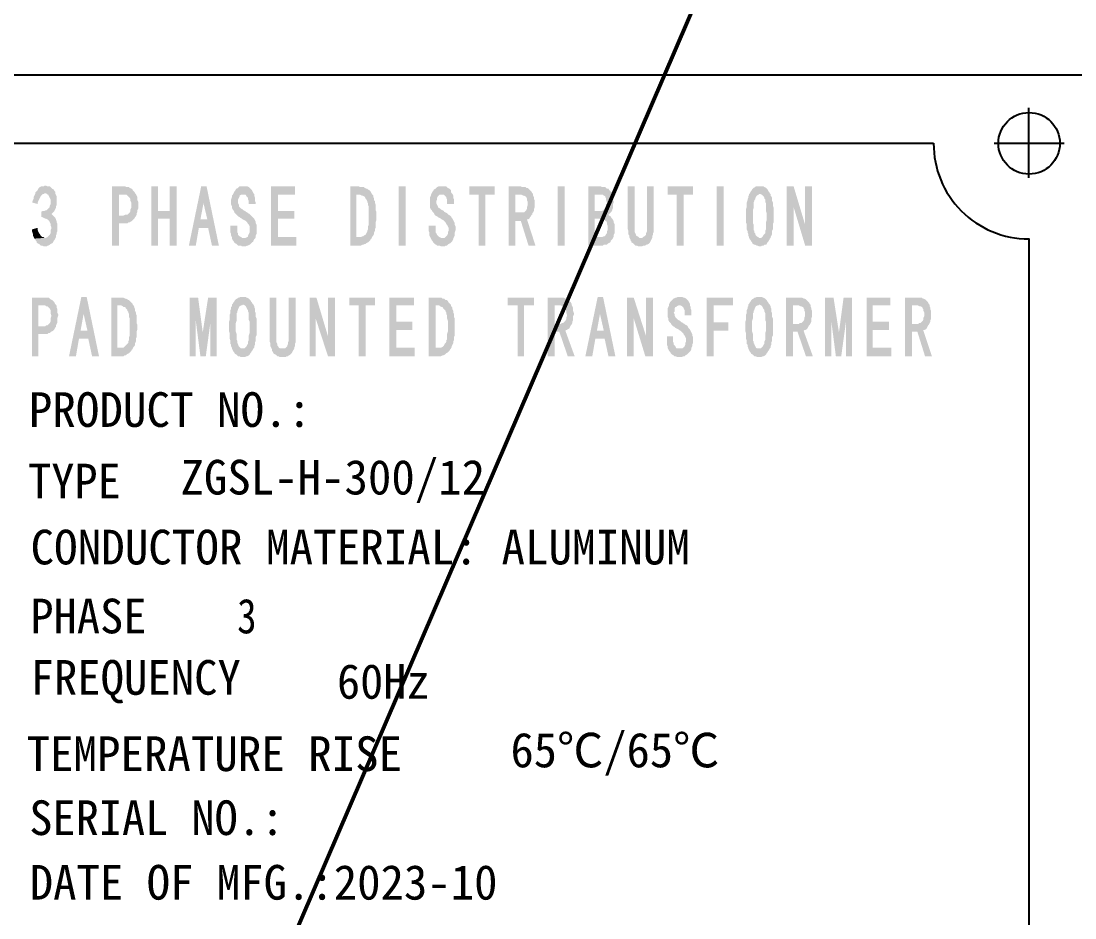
# Model space of a CAD drawing. Header units: millimetres. Extents: x 104637 to 116395, y -154925 to -148478.
# Drawn here: x 108574.7 to 108651.7, y -149781 to -149715.4 of the extents above; entities that cross this region are included whole.
import ezdxf

# ---------------------------------------------------------------- set-up
doc = ezdxf.new("R2010")
doc.units = ezdxf.units.MM
doc.header["$LTSCALE"] = 13
doc.linetypes.add('CENTER', pattern=[50.8, 31.75, -6.35, 6.35, -6.35])
doc.layers.get('0').update_dxf_attribs({"color": 1, "linetype": 'CENTER'})
for name, color, linetype in [('1', 4, 'Continuous'), ('2', 3, 'Continuous'), ('PDF_Geometry', 7, 'Continuous'), ('粗实线', 4, 'Continuous')]:
    doc.layers.add(name, color=color, linetype=linetype)
doc.styles.add('PDF FangSong', font='simfang.ttf')
doc.styles.get("Standard").update_dxf_attribs({"font": 'gbenor.shx', "bigfont": 'gbcbig.shx'})
doc.dimstyles.new('郁文书', dxfattribs={"dimscale": 15, "dimtxt": 3.5, "dimasz": 2.5, "dimexe": 1.5, "dimexo": 0, "dimgap": 0.5, "dimtad": 1, "dimtoh": 1, "dimtxsty": 'Standard', "dimcen": 2.5, "dimclrd": 3, "dimclre": 3, "dimclrt": 2, "dimadec": 0, "dimazin": 0, "dimtfac": 1, "dimtmove": 0, "dimatfit": 2, "dimfxl": 1, "dimarcsym": 0})

# ---------------------------------------------------------------- blocks, each defined once
blk = doc.blocks.new('A$C344F5E2E')
at = {"layer": '2', "linetype": 'Continuous', "transparency": 33554559}
for points in [[(73.017, 166.927), (72.96, 166.871), (72.848, 166.871), (72.792, 166.871), (72.68, 166.815), (72.623, 166.759), (72.567, 166.703), (72.511, 166.59), (72.455, 166.534), (72.399, 166.478), (72.343, 166.422), (72.343, 166.309), (72.286, 166.197), (72.23, 166.085), (72.23, 165.972), (72.174, 165.86), (72.118, 165.692), (72.511, 165.579), (72.511, 165.635), (72.567, 165.804), (72.623, 165.916), (72.68, 166.029), (72.736, 166.141), (72.792, 166.197), (72.848, 166.253), (72.904, 166.309), (72.96, 166.309), (73.017, 166.366), (73.803, 166.366), (73.803, 166.478), (73.747, 166.534), (73.691, 166.646), (73.578, 166.703), (73.522, 166.759), (73.466, 166.815), (73.41, 166.871), (73.297, 166.871), (73.241, 166.871), (73.129, 166.927)], [(78.914, 166.871), (77.959, 166.871), (77.959, 162.546), (78.465, 162.546), (78.465, 164.175), (78.914, 164.175), (78.97, 164.175), (79.083, 164.175), (79.139, 164.231), (79.251, 164.231), (79.307, 164.287), (79.42, 164.344), (79.476, 164.4), (79.532, 164.456), (79.588, 164.512), (79.644, 164.624), (79.7, 164.681), (78.465, 164.737), (78.465, 166.253), (78.802, 166.253), (79.7, 166.309), (79.644, 166.366), (79.588, 166.478), (79.532, 166.534), (79.476, 166.59), (79.42, 166.703), (79.363, 166.703), (79.251, 166.759), (79.195, 166.815), (79.083, 166.815), (79.026, 166.815)], [(81.329, 166.871), (80.824, 166.871), (80.824, 162.546), (81.329, 162.546), (81.329, 164.512), (82.172, 164.512), (81.329, 165.074)], [(82.677, 166.871), (82.172, 166.871), (82.172, 165.074), (81.329, 165.074), (82.172, 164.512), (82.172, 162.546), (82.677, 162.546)], [(84.868, 166.871), (84.475, 166.871), (83.576, 162.546), (84.081, 162.546), (84.306, 163.838), (84.98, 163.838), (84.418, 164.456), (84.643, 165.635)], [(84.868, 166.871), (84.643, 165.635), (84.924, 164.456), (84.418, 164.456), (84.98, 163.838), (85.261, 162.546), (85.766, 162.546)], [(87.564, 166.871), (87.451, 166.871), (87.395, 166.871), (87.283, 166.871), (87.227, 166.815), (87.171, 166.759), (87.058, 166.703), (87.002, 166.646), (86.946, 166.534), (86.89, 166.478), (86.834, 166.366), (86.777, 166.253), (87.564, 166.253), (87.676, 166.253), (87.732, 166.253), (87.788, 166.141), (87.845, 166.085), (87.901, 166.029), (87.901, 165.916), (87.957, 165.804), (87.957, 165.692), (87.957, 165.579), (88.462, 165.579), (88.462, 165.692), (88.406, 165.804), (88.406, 165.916), (88.406, 166.029), (88.35, 166.197), (88.35, 166.309), (88.294, 166.366), (88.238, 166.478), (88.182, 166.59), (88.125, 166.646), (88.069, 166.703), (88.013, 166.759), (87.957, 166.815), (87.845, 166.871), (87.732, 166.871), (87.676, 166.871)], [(91.327, 166.871), (89.586, 166.871), (89.586, 162.546), (91.439, 162.546), (91.439, 163.164), (90.091, 163.164), (90.091, 164.512), (91.271, 164.512), (91.271, 165.074), (90.091, 165.074), (90.091, 166.253), (91.327, 166.253)], [(95.989, 166.871), (95.371, 166.871), (95.371, 162.546), (95.989, 162.546), (96.045, 162.546), (96.157, 162.546), (96.27, 162.602), (96.326, 162.602), (96.438, 162.659), (96.494, 162.659), (96.55, 162.715), (96.663, 162.771), (96.719, 162.827), (96.775, 162.883), (96.831, 162.939), (96.887, 163.052), (96.944, 163.052), (96.944, 163.108), (95.82, 163.164), (95.82, 166.253), (95.989, 166.253), (97, 166.253), (96.944, 166.309), (96.944, 166.366), (96.887, 166.422), (96.831, 166.534), (96.775, 166.59), (96.663, 166.646), (96.607, 166.703), (96.55, 166.703), (96.438, 166.759), (96.382, 166.815), (96.27, 166.815), (96.157, 166.815), (96.101, 166.815)], [(99.415, 162.546), (98.909, 162.546), (98.909, 166.871), (99.415, 166.871)], [(102.055, 166.871), (101.999, 166.871), (101.886, 166.871), (101.83, 166.871), (101.718, 166.815), (101.662, 166.759), (101.605, 166.703), (101.493, 166.646), (101.437, 166.534), (101.381, 166.478), (101.325, 166.366), (101.268, 166.253), (102.055, 166.253), (102.167, 166.253), (102.223, 166.253), (102.336, 166.141), (102.392, 166.085), (102.392, 166.029), (102.448, 165.916), (102.448, 165.804), (102.448, 165.692), (102.448, 165.579), (102.953, 165.579), (102.953, 165.692), (102.953, 165.804), (102.953, 165.916), (102.897, 166.029), (102.897, 166.197), (102.841, 166.309), (102.785, 166.366), (102.729, 166.478), (102.729, 166.59), (102.673, 166.646), (102.616, 166.703), (102.504, 166.759), (102.448, 166.815), (102.392, 166.871), (102.279, 166.871), (102.167, 166.871)], [(105.93, 166.871), (104.077, 166.871), (104.077, 166.253), (104.751, 166.253), (104.751, 162.546), (105.256, 162.546), (105.256, 166.253), (105.93, 166.253)], [(107.84, 166.871), (106.941, 166.871), (106.941, 162.546), (107.447, 162.546), (107.447, 164.344), (107.84, 164.344), (108.289, 164.456), (108.345, 164.456), (108.458, 164.512), (108.514, 164.624), (108.57, 164.681), (108.626, 164.793), (108.682, 164.793), (108.682, 164.905), (107.447, 164.961), (107.447, 166.253), (107.784, 166.253), (108.739, 166.309), (108.682, 166.366), (108.626, 166.478), (108.57, 166.534), (108.514, 166.59), (108.458, 166.646), (108.402, 166.703), (108.345, 166.759), (108.233, 166.759), (108.177, 166.815), (108.065, 166.815), (107.952, 166.815)], [(111.042, 162.546), (110.536, 162.546), (110.536, 166.871), (111.042, 166.871)], [(113.681, 166.871), (112.783, 166.871), (112.783, 162.546), (113.681, 162.546), (113.737, 162.546), (113.85, 162.546), (113.906, 162.602), (114.018, 162.602), (114.131, 162.602), (114.187, 162.659), (114.243, 162.715), (114.355, 162.771), (114.411, 162.827), (114.411, 162.883), (114.468, 162.939), (114.524, 162.996), (114.58, 163.108), (113.232, 163.164), (113.232, 164.512), (113.681, 164.512), (114.524, 164.512), (114.468, 164.568), (114.411, 164.681), (114.299, 164.737), (114.243, 164.793), (114.187, 164.793), (114.243, 164.793), (114.299, 164.849), (114.355, 164.905), (114.468, 165.018), (113.232, 165.074), (113.232, 166.253), (113.737, 166.253), (114.468, 166.309), (114.468, 166.422), (114.411, 166.478), (114.355, 166.534), (114.299, 166.59), (114.243, 166.703), (114.131, 166.703), (114.074, 166.759), (114.018, 166.815), (113.906, 166.815), (113.794, 166.815)], [(116.153, 166.871), (115.647, 166.871), (115.647, 163.838), (115.647, 163.782), (115.703, 163.613), (115.703, 163.501), (115.703, 163.389), (115.76, 163.276), (115.76, 163.164), (115.816, 163.052), (115.872, 162.939), (115.872, 162.883), (115.928, 162.883), (115.928, 162.771), (116.04, 162.715), (116.097, 162.659), (116.153, 162.602), (116.209, 162.546), (116.321, 162.546), (116.434, 162.49), (116.49, 162.49), (116.602, 162.49), (116.714, 162.49), (116.827, 162.546), (116.939, 162.546), (116.995, 162.602), (117.051, 162.602), (117.164, 162.659), (117.22, 162.715), (117.276, 162.771), (117.332, 162.883), (117.388, 162.996), (117.445, 163.108), (116.602, 163.108), (116.49, 163.108), (116.434, 163.164), (116.377, 163.22), (116.265, 163.276), (116.265, 163.333), (116.209, 163.445), (116.153, 163.557), (116.153, 163.67), (116.153, 163.838)], [(117.557, 166.871), (117.051, 166.871), (117.051, 163.838), (117.051, 163.67), (117.051, 163.557), (116.995, 163.445), (116.995, 163.333), (116.939, 163.276), (116.883, 163.22), (116.771, 163.164), (116.714, 163.108), (116.602, 163.108), (117.445, 163.108), (117.445, 163.22), (117.501, 163.333), (117.501, 163.445), (117.557, 163.557), (117.557, 163.726), (117.557, 163.838)], [(120.421, 166.871), (118.568, 166.871), (118.568, 166.253), (119.242, 166.253), (119.242, 162.546), (119.747, 162.546), (119.747, 166.253), (120.421, 166.253)], [(122.668, 162.546), (122.162, 162.546), (122.162, 166.871), (122.668, 166.871)], [(125.308, 166.871), (125.195, 166.871), (125.139, 166.871), (125.027, 166.871), (124.971, 166.815), (124.858, 166.759), (124.802, 166.703), (124.746, 166.646), (124.69, 166.534), (124.634, 166.478), (124.578, 166.366), (124.521, 166.309), (125.308, 166.309), (125.364, 166.309), (125.476, 166.253), (125.532, 166.197), (125.589, 166.141), (125.645, 166.029), (125.645, 165.972), (125.701, 165.916), (125.701, 165.804), (125.701, 165.748), (125.757, 165.635), (125.757, 165.523), (125.757, 165.355), (125.757, 165.242), (125.757, 165.074), (125.813, 164.905), (125.813, 164.737), (125.813, 164.568), (125.813, 164.4), (125.757, 164.231), (125.757, 164.063), (125.757, 163.95), (125.757, 163.838), (125.757, 163.726), (125.701, 163.613), (125.701, 163.557), (125.701, 163.445), (125.645, 163.389), (125.589, 163.333), (125.532, 163.22), (125.476, 163.164), (125.42, 163.108), (125.308, 163.108), (126.038, 163.052), (126.094, 163.108), (126.094, 163.164), (126.15, 163.276), (126.206, 163.389), (126.206, 163.501), (126.206, 163.613), (126.263, 163.726), (126.263, 163.838), (126.263, 163.95), (126.263, 164.119), (126.319, 164.231), (126.319, 164.4), (126.319, 164.568), (126.319, 164.737), (126.319, 164.849), (126.319, 165.018), (126.319, 165.186), (126.319, 165.298), (126.263, 165.467), (126.263, 165.579), (126.263, 165.692), (126.206, 165.804), (126.206, 165.916), (126.206, 166.029), (126.15, 166.141), (126.094, 166.197), (126.094, 166.309), (126.038, 166.366), (125.982, 166.478), (125.926, 166.534), (125.869, 166.646), (125.813, 166.703), (125.757, 166.759), (125.645, 166.815), (125.589, 166.871), (125.476, 166.871), (125.42, 166.871)], [(127.779, 166.871), (127.274, 166.871), (127.274, 162.546), (127.779, 162.546), (127.779, 165.355)], [(127.779, 166.871), (127.779, 165.355), (128.622, 162.546), (128.622, 164.063)], [(129.127, 166.871), (128.622, 166.871), (128.622, 164.063), (128.622, 162.546), (129.127, 162.546)], [(73.803, 166.366), (73.017, 166.366), (73.129, 166.366), (73.185, 166.309), (73.297, 166.253), (73.354, 166.141), (73.41, 166.029), (73.466, 165.916), (73.466, 165.804), (73.466, 165.692), (73.466, 165.579), (73.41, 165.467), (73.41, 165.355), (73.354, 165.298), (73.297, 165.242), (73.241, 165.186), (73.185, 165.13), (73.129, 165.13), (73.017, 165.074), (72.904, 165.074), (72.792, 165.018), (72.792, 164.624), (72.848, 164.624), (72.96, 164.568), (73.073, 164.512), (73.129, 164.512), (73.241, 164.456), (73.297, 164.4), (73.354, 164.344), (73.41, 164.231), (73.466, 164.119), (73.466, 164.007), (73.522, 163.894), (73.522, 163.782), (73.466, 163.67), (73.466, 163.557), (73.466, 163.445), (73.41, 163.333), (73.354, 163.276), (73.297, 163.22), (73.241, 163.164), (73.129, 163.108), (73.073, 163.108), (72.286, 163.052), (72.343, 162.996), (72.399, 162.883), (72.455, 162.827), (72.455, 162.771), (72.511, 162.715), (72.623, 162.659), (72.68, 162.602), (72.736, 162.546), (72.848, 162.546), (72.96, 162.49), (73.017, 162.49), (73.073, 162.49), (73.185, 162.49), (73.241, 162.546), (73.297, 162.546), (73.41, 162.602), (73.466, 162.659), (73.578, 162.715), (73.634, 162.771), (73.691, 162.883), (73.747, 162.939), (73.803, 163.052), (73.859, 163.164), (73.859, 163.276), (73.915, 163.389), (73.915, 163.501), (73.971, 163.613), (73.971, 163.726), (73.971, 163.838), (73.971, 164.007), (73.971, 164.119), (73.915, 164.231), (73.915, 164.344), (73.859, 164.4), (73.859, 164.456), (73.803, 164.568), (73.691, 164.681), (73.634, 164.737), (73.578, 164.793), (73.522, 164.849), (73.634, 164.961), (73.691, 165.018), (73.747, 165.074), (73.803, 165.186), (73.859, 165.298), (73.859, 165.411), (73.915, 165.523), (73.915, 165.635), (73.915, 165.748), (73.915, 165.916), (73.915, 166.029), (73.915, 166.141), (73.859, 166.253)], [(79.701, 166.309), (78.802, 166.253), (78.914, 166.253), (79.027, 166.253), (79.083, 166.197), (79.139, 166.141), (79.195, 166.085), (79.251, 166.029), (79.307, 165.916), (79.307, 165.804), (79.364, 165.692), (79.364, 165.523), (79.364, 165.467), (79.364, 165.298), (79.307, 165.186), (79.307, 165.074), (79.251, 164.961), (79.195, 164.905), (79.139, 164.849), (79.083, 164.793), (79.027, 164.793), (78.914, 164.793), (78.802, 164.737), (78.465, 164.737), (79.701, 164.681), (79.757, 164.793), (79.757, 164.905), (79.813, 165.018), (79.813, 165.13), (79.869, 165.242), (79.869, 165.411), (79.869, 165.523), (79.869, 165.579), (79.869, 165.748), (79.813, 165.86), (79.813, 165.972), (79.813, 166.085), (79.757, 166.197)], [(86.777, 166.253), (86.721, 166.197), (86.721, 166.085), (86.665, 165.916), (86.665, 165.804), (86.665, 165.692), (86.665, 165.523), (86.721, 165.411), (86.721, 165.298), (86.777, 165.186), (86.834, 165.13), (86.89, 165.018), (86.89, 164.961), (86.946, 164.905), (87.058, 164.793), (87.114, 164.737), (87.171, 164.681), (87.283, 164.624), (87.339, 164.568), (87.451, 164.512), (87.508, 164.456), (87.62, 164.4), (87.732, 164.344), (87.788, 164.287), (87.845, 164.231), (87.901, 164.119), (87.957, 164.063), (88.013, 163.95), (88.013, 163.838), (88.013, 163.726), (88.013, 163.613), (88.013, 163.501), (87.957, 163.389), (87.901, 163.276), (87.901, 163.22), (87.845, 163.164), (87.732, 163.108), (87.676, 163.108), (87.564, 163.108), (88.406, 163.052), (88.462, 163.164), (88.462, 163.276), (88.519, 163.389), (88.519, 163.501), (88.519, 163.67), (88.519, 163.782), (88.519, 163.838), (88.519, 163.95), (88.519, 164.063), (88.462, 164.175), (88.462, 164.287), (88.406, 164.4), (88.35, 164.512), (88.294, 164.568), (88.182, 164.681), (88.125, 164.737), (88.069, 164.793), (88.013, 164.849), (87.901, 164.905), (87.845, 164.961), (87.732, 165.018), (87.676, 165.074), (87.564, 165.13), (87.508, 165.186), (87.395, 165.242), (87.339, 165.298), (87.283, 165.355), (87.227, 165.411), (87.227, 165.523), (87.171, 165.635), (87.171, 165.748), (87.171, 165.804), (87.171, 165.916), (87.227, 166.029), (87.283, 166.141), (87.283, 166.197), (87.395, 166.253), (87.451, 166.253), (87.564, 166.253)], [(97, 166.253), (95.989, 166.253), (96.045, 166.253), (96.101, 166.253), (96.213, 166.197), (96.27, 166.197), (96.382, 166.141), (96.438, 166.085), (96.494, 165.972), (96.55, 165.916), (96.607, 165.804), (96.607, 165.748), (96.663, 165.635), (96.663, 165.523), (96.719, 165.411), (96.719, 165.298), (96.719, 165.13), (96.719, 165.018), (96.719, 164.849), (96.719, 164.681), (96.719, 164.624), (96.719, 164.512), (96.719, 164.344), (96.719, 164.175), (96.719, 164.063), (96.663, 163.95), (96.663, 163.838), (96.663, 163.726), (96.607, 163.613), (96.607, 163.557), (96.55, 163.445), (96.494, 163.333), (96.382, 163.276), (96.326, 163.22), (96.27, 163.22), (96.157, 163.164), (96.101, 163.164), (95.989, 163.164), (95.82, 163.164), (96.944, 163.108), (97, 163.22), (97.056, 163.276), (97.112, 163.389), (97.112, 163.501), (97.168, 163.613), (97.168, 163.726), (97.224, 163.838), (97.224, 163.95), (97.224, 164.119), (97.224, 164.231), (97.281, 164.4), (97.281, 164.512), (97.281, 164.681), (97.281, 164.849), (97.281, 165.018), (97.224, 165.13), (97.224, 165.298), (97.224, 165.411), (97.224, 165.523), (97.168, 165.692), (97.168, 165.804), (97.112, 165.86), (97.112, 165.972), (97.056, 166.085), (97.056, 166.197)], [(101.268, 166.253), (101.268, 166.197), (101.212, 166.085), (101.212, 165.916), (101.212, 165.804), (101.212, 165.692), (101.212, 165.523), (101.212, 165.411), (101.212, 165.298), (101.268, 165.186), (101.325, 165.13), (101.381, 165.018), (101.437, 164.961), (101.493, 164.905), (101.549, 164.793), (101.605, 164.737), (101.718, 164.681), (101.774, 164.624), (101.886, 164.568), (101.999, 164.512), (102.055, 164.456), (102.167, 164.4), (102.223, 164.344), (102.279, 164.287), (102.336, 164.231), (102.392, 164.119), (102.448, 164.063), (102.504, 163.95), (102.56, 163.838), (102.56, 163.726), (102.56, 163.613), (102.504, 163.501), (102.504, 163.389), (102.448, 163.276), (102.392, 163.22), (102.336, 163.164), (102.279, 163.108), (102.167, 163.108), (102.055, 163.108), (102.897, 163.052), (102.953, 163.164), (103.01, 163.276), (103.01, 163.389), (103.01, 163.501), (103.066, 163.67), (103.066, 163.782), (103.066, 163.838), (103.066, 163.95), (103.01, 164.063), (103.01, 164.175), (102.953, 164.287), (102.897, 164.4), (102.841, 164.512), (102.785, 164.568), (102.729, 164.681), (102.673, 164.737), (102.56, 164.793), (102.504, 164.849), (102.448, 164.905), (102.336, 164.961), (102.223, 165.018), (102.223, 165.074), (102.111, 165.13), (101.999, 165.186), (101.942, 165.242), (101.83, 165.298), (101.774, 165.355), (101.774, 165.411), (101.718, 165.523), (101.662, 165.635), (101.662, 165.748), (101.662, 165.804), (101.718, 165.916), (101.718, 166.029), (101.774, 166.141), (101.83, 166.197), (101.886, 166.253), (101.999, 166.253), (102.055, 166.253)], [(108.739, 166.309), (107.784, 166.253), (107.84, 166.253), (107.896, 166.253), (108.008, 166.197), (108.065, 166.197), (108.177, 166.141), (108.233, 166.085), (108.289, 165.972), (108.289, 165.86), (108.345, 165.748), (108.345, 165.579), (108.345, 165.523), (108.289, 165.355), (108.289, 165.242), (108.233, 165.13), (108.177, 165.074), (108.121, 165.018), (108.065, 164.961), (107.952, 164.961), (107.896, 164.961), (107.447, 164.961), (108.682, 164.905), (108.739, 164.961), (108.795, 165.074), (108.795, 165.186), (108.851, 165.355), (108.851, 165.467), (108.851, 165.579), (108.851, 165.692), (108.851, 165.86), (108.795, 165.972), (108.795, 166.085), (108.739, 166.197)], [(114.468, 166.309), (113.737, 166.253), (113.85, 166.253), (113.906, 166.197), (114.018, 166.141), (114.018, 166.085), (114.074, 165.972), (114.074, 165.86), (114.131, 165.692), (114.131, 165.635), (114.074, 165.523), (114.074, 165.411), (114.018, 165.298), (113.962, 165.242), (113.962, 165.186), (113.85, 165.13), (113.794, 165.074), (113.681, 165.074), (113.232, 165.074), (114.468, 165.018), (114.524, 165.13), (114.524, 165.186), (114.58, 165.298), (114.58, 165.411), (114.58, 165.579), (114.636, 165.692), (114.636, 165.748), (114.58, 165.86), (114.58, 165.972), (114.58, 166.085), (114.524, 166.197)], [(124.521, 166.309), (124.521, 166.253), (124.465, 166.141), (124.465, 166.029), (124.409, 165.916), (124.409, 165.86), (124.353, 165.692), (124.353, 165.579), (124.353, 165.467), (124.353, 165.355), (124.297, 165.186), (124.297, 165.018), (124.297, 164.849), (124.297, 164.737), (124.297, 164.681), (124.297, 164.568), (124.297, 164.4), (124.297, 164.231), (124.353, 164.119), (124.353, 163.95), (124.353, 163.838), (124.353, 163.726), (124.409, 163.613), (124.409, 163.501), (124.465, 163.389), (124.465, 163.276), (124.521, 163.164), (124.521, 163.108), (124.578, 162.996), (124.634, 162.939), (124.69, 162.827), (124.746, 162.771), (124.802, 162.659), (124.915, 162.602), (124.971, 162.602), (125.083, 162.546), (125.139, 162.546), (125.252, 162.49), (125.308, 162.49), (125.42, 162.49), (125.476, 162.546), (125.589, 162.546), (125.645, 162.602), (125.757, 162.602), (125.813, 162.659), (125.869, 162.771), (125.926, 162.827), (125.982, 162.939), (126.038, 162.996), (126.038, 163.052), (125.308, 163.108), (125.252, 163.108), (125.195, 163.164), (125.083, 163.22), (125.027, 163.276), (124.971, 163.389), (124.971, 163.445), (124.915, 163.501), (124.915, 163.613), (124.858, 163.67), (124.858, 163.782), (124.858, 163.95), (124.858, 164.063), (124.802, 164.175), (124.802, 164.344), (124.802, 164.512), (124.802, 164.737), (124.802, 164.849), (124.802, 165.018), (124.802, 165.13), (124.858, 165.298), (124.858, 165.467), (124.858, 165.579), (124.858, 165.692), (124.915, 165.804), (124.915, 165.86), (124.971, 165.916), (124.971, 166.029), (125.027, 166.085), (125.083, 166.197), (125.195, 166.253), (125.252, 166.309), (125.308, 166.309)], [(108.289, 164.456), (107.84, 164.344), (108.402, 162.546), (108.907, 162.546)], [(114.524, 164.512), (113.681, 164.512), (113.794, 164.456), (113.85, 164.456), (113.962, 164.4), (114.018, 164.344), (114.075, 164.344), (114.131, 164.231), (114.131, 164.119), (114.187, 164.007), (114.187, 163.838), (114.187, 163.67), (114.131, 163.557), (114.131, 163.445), (114.075, 163.389), (114.018, 163.276), (113.962, 163.22), (113.906, 163.22), (113.794, 163.164), (113.681, 163.164), (113.625, 163.164), (113.232, 163.164), (114.58, 163.108), (114.636, 163.22), (114.636, 163.333), (114.692, 163.445), (114.692, 163.557), (114.692, 163.726), (114.692, 163.838), (114.692, 163.95), (114.692, 164.119), (114.636, 164.231), (114.636, 164.344), (114.58, 164.4)], [(72.511, 163.838), (72.118, 163.726), (72.118, 163.67), (72.118, 163.557), (72.174, 163.389), (72.174, 163.276), (72.23, 163.164), (72.287, 163.052), (73.073, 163.108), (73.017, 163.108), (72.961, 163.164), (72.848, 163.164), (72.792, 163.22), (72.736, 163.276), (72.68, 163.389), (72.624, 163.445), (72.567, 163.557), (72.511, 163.726)], [(87.114, 164.007), (86.609, 164.007), (86.609, 163.782), (86.609, 163.613), (86.609, 163.501), (86.665, 163.389), (86.665, 163.276), (86.721, 163.164), (86.721, 163.052), (86.777, 162.939), (86.834, 162.883), (86.89, 162.771), (86.946, 162.715), (87.058, 162.659), (87.114, 162.602), (87.171, 162.546), (87.283, 162.546), (87.395, 162.546), (87.451, 162.49), (87.564, 162.49), (87.62, 162.49), (87.732, 162.49), (87.845, 162.546), (87.901, 162.546), (88.013, 162.602), (88.069, 162.659), (88.125, 162.715), (88.182, 162.771), (88.294, 162.827), (88.294, 162.883), (88.35, 162.996), (88.406, 163.052), (87.564, 163.108), (87.451, 163.108), (87.395, 163.164), (87.283, 163.22), (87.227, 163.276), (87.171, 163.333), (87.171, 163.445), (87.114, 163.501), (87.114, 163.67), (87.114, 163.782)], [(101.605, 164.007), (101.1, 164.007), (101.1, 163.782), (101.1, 163.613), (101.156, 163.501), (101.156, 163.389), (101.156, 163.276), (101.212, 163.164), (101.268, 163.052), (101.325, 162.939), (101.381, 162.883), (101.437, 162.771), (101.493, 162.715), (101.549, 162.659), (101.662, 162.602), (101.718, 162.546), (101.774, 162.546), (101.886, 162.546), (101.999, 162.49), (102.055, 162.49), (102.167, 162.49), (102.279, 162.49), (102.336, 162.546), (102.448, 162.546), (102.504, 162.602), (102.56, 162.659), (102.673, 162.715), (102.729, 162.771), (102.785, 162.827), (102.841, 162.883), (102.897, 162.996), (102.897, 163.052), (102.055, 163.108), (101.999, 163.108), (101.886, 163.164), (101.83, 163.22), (101.774, 163.276), (101.718, 163.333), (101.662, 163.445), (101.605, 163.501), (101.605, 163.67), (101.605, 163.782)], [(73.073, 158.727), (72.118, 158.727), (72.118, 154.458), (72.567, 154.458), (72.567, 156.087), (73.073, 156.087), (73.129, 156.087), (73.241, 156.087), (73.297, 156.143), (73.41, 156.143), (73.466, 156.199), (73.522, 156.256), (73.634, 156.312), (73.691, 156.368), (73.747, 156.424), (73.803, 156.536), (73.859, 156.593), (72.567, 156.649), (72.567, 158.165), (72.96, 158.165), (73.859, 158.221), (73.803, 158.278), (73.747, 158.39), (73.691, 158.446), (73.634, 158.502), (73.578, 158.558), (73.466, 158.615), (73.41, 158.671), (73.354, 158.727), (73.241, 158.727), (73.129, 158.727)], [(76.106, 158.783), (75.713, 158.783), (74.814, 154.458), (75.319, 154.458), (75.544, 155.75), (76.218, 155.75), (75.656, 156.312), (75.881, 157.547)], [(76.106, 158.783), (75.881, 157.547), (76.162, 156.312), (75.656, 156.312), (76.218, 155.75), (76.499, 154.458), (77.004, 154.458)], [(78.521, 158.727), (77.903, 158.727), (77.903, 154.458), (78.521, 154.458), (78.577, 154.458), (78.689, 154.458), (78.802, 154.458), (78.858, 154.514), (78.97, 154.514), (79.026, 154.571), (79.083, 154.627), (79.195, 154.683), (79.251, 154.739), (79.307, 154.795), (79.363, 154.851), (79.42, 154.964), (79.476, 154.964), (79.476, 155.02), (78.352, 155.076), (78.352, 158.165), (78.521, 158.165), (79.532, 158.165), (79.476, 158.221), (79.476, 158.278), (79.42, 158.334), (79.363, 158.39), (79.251, 158.502), (79.195, 158.558), (79.139, 158.558), (79.083, 158.615), (78.97, 158.671), (78.914, 158.671), (78.802, 158.727), (78.689, 158.727), (78.633, 158.727)], [(84.25, 158.727), (83.632, 158.727), (83.632, 154.458), (84.081, 154.458), (84.081, 157.042)], [(84.25, 158.727), (84.081, 157.042), (84.418, 154.458), (84.587, 156.199)], [(85.598, 158.727), (84.98, 158.727), (84.587, 156.199), (84.418, 154.458), (84.812, 154.458), (85.149, 156.93)], [(85.598, 158.727), (85.149, 156.93), (85.149, 154.458), (85.598, 154.458)], [(87.508, 158.783), (87.395, 158.783), (87.339, 158.783), (87.227, 158.727), (87.171, 158.727), (87.114, 158.671), (87.002, 158.615), (86.946, 158.558), (86.89, 158.446), (86.834, 158.39), (86.777, 158.278), (86.721, 158.221), (87.508, 158.221), (87.564, 158.221), (87.676, 158.165), (87.732, 158.109), (87.789, 157.997), (87.845, 157.884), (87.901, 157.828), (87.901, 157.716), (87.957, 157.604), (87.957, 157.491), (87.957, 157.379), (87.957, 157.267), (87.957, 157.098), (88.013, 156.986), (88.013, 156.817), (88.013, 156.593), (88.013, 156.48), (88.013, 156.312), (88.013, 156.143), (87.957, 155.975), (87.957, 155.862), (87.957, 155.75), (87.957, 155.638), (87.901, 155.525), (87.901, 155.413), (87.901, 155.357), (87.845, 155.301), (87.789, 155.188), (87.732, 155.132), (87.676, 155.076), (87.62, 155.02), (87.508, 155.02), (88.238, 154.908), (88.294, 155.02), (88.35, 155.076), (88.35, 155.188), (88.406, 155.301), (88.406, 155.357), (88.406, 155.469), (88.463, 155.582), (88.463, 155.75), (88.463, 155.862), (88.519, 155.975), (88.519, 156.143), (88.519, 156.312), (88.519, 156.424), (88.519, 156.593), (88.519, 156.761), (88.519, 156.93), (88.519, 157.042), (88.519, 157.21), (88.463, 157.323), (88.463, 157.491), (88.463, 157.604), (88.406, 157.716), (88.406, 157.828), (88.406, 157.941), (88.35, 158.053), (88.35, 158.109), (88.294, 158.221), (88.238, 158.278), (88.182, 158.39), (88.126, 158.446), (88.069, 158.558), (88.013, 158.615), (87.957, 158.671), (87.845, 158.727), (87.789, 158.727), (87.732, 158.783), (87.62, 158.783)], [(89.979, 158.727), (89.473, 158.727), (89.473, 155.75), (89.473, 155.694), (89.473, 155.525), (89.53, 155.413), (89.53, 155.301), (89.53, 155.188), (89.586, 155.076), (89.642, 154.964), (89.642, 154.851), (89.698, 154.795), (89.754, 154.683), (89.81, 154.627), (89.923, 154.571), (89.979, 154.514), (90.035, 154.458), (90.147, 154.458), (90.204, 154.402), (90.316, 154.402), (90.428, 154.402), (90.541, 154.402), (90.653, 154.402), (90.709, 154.458), (90.821, 154.458), (90.878, 154.514), (90.99, 154.571), (91.046, 154.627), (91.102, 154.683), (91.158, 154.795), (91.215, 154.908), (91.271, 155.02), (90.428, 155.02), (90.316, 155.02), (90.26, 155.02), (90.147, 155.076), (90.091, 155.188), (90.035, 155.245), (90.035, 155.357), (89.979, 155.469), (89.979, 155.582), (89.979, 155.75)], [(91.383, 158.727), (90.878, 158.727), (90.878, 155.75), (90.878, 155.582), (90.821, 155.469), (90.821, 155.357), (90.765, 155.245), (90.765, 155.188), (90.653, 155.076), (90.597, 155.02), (90.541, 155.02), (90.428, 155.02), (91.271, 155.02), (91.271, 155.076), (91.327, 155.188), (91.327, 155.357), (91.383, 155.469), (91.383, 155.582), (91.383, 155.75)], [(92.9, 158.727), (92.394, 158.727), (92.394, 154.458), (92.843, 154.458), (92.843, 157.21)], [(92.9, 158.727), (92.843, 157.21), (93.742, 154.458), (93.742, 155.919)], [(94.248, 158.727), (93.742, 158.727), (93.742, 155.919), (93.742, 154.458), (94.248, 154.458)], [(97.168, 158.727), (95.315, 158.727), (95.315, 158.165), (95.989, 158.165), (95.989, 154.458), (96.494, 154.458), (96.494, 158.165), (97.168, 158.165)], [(100.033, 158.727), (98.235, 158.727), (98.235, 154.458), (100.089, 154.458), (100.089, 155.076), (98.741, 155.076), (98.741, 156.368), (99.92, 156.368), (99.92, 156.986), (98.741, 156.986), (98.741, 158.165), (100.033, 158.165)], [(101.718, 158.727), (101.1, 158.727), (101.1, 154.458), (101.718, 154.458), (101.83, 154.458), (101.886, 154.458), (101.999, 154.458), (102.111, 154.514), (102.167, 154.514), (102.279, 154.571), (102.336, 154.627), (102.392, 154.683), (102.504, 154.739), (102.56, 154.795), (102.616, 154.851), (102.673, 154.964), (102.729, 155.02), (101.605, 155.076), (101.605, 158.165), (101.718, 158.165), (102.729, 158.165), (102.729, 158.221), (102.673, 158.278), (102.616, 158.334), (102.56, 158.39), (102.504, 158.502), (102.448, 158.558), (102.336, 158.558), (102.279, 158.615), (102.223, 158.671), (102.111, 158.671), (102.055, 158.727), (101.942, 158.727), (101.83, 158.727)], [(108.795, 158.727), (106.885, 158.727), (106.885, 158.165), (107.615, 158.165), (107.615, 154.458), (108.065, 154.458), (108.065, 158.165), (108.795, 158.165)], [(110.704, 158.727), (109.806, 158.727), (109.806, 154.458), (110.311, 154.458), (110.311, 156.256), (110.648, 156.256), (111.098, 156.312), (111.154, 156.368), (111.21, 156.368), (111.266, 156.424), (111.378, 156.48), (111.435, 156.593), (111.491, 156.705), (111.547, 156.761), (110.311, 156.817), (110.311, 158.165), (110.648, 158.165), (111.547, 158.221), (111.547, 158.278), (111.491, 158.39), (111.435, 158.446), (111.378, 158.502), (111.322, 158.558), (111.266, 158.615), (111.154, 158.671), (111.098, 158.671), (110.985, 158.727), (110.929, 158.727), (110.817, 158.727)], [(113.85, 158.783), (113.457, 158.783), (112.558, 154.458), (113.064, 154.458), (113.288, 155.75), (113.962, 155.75), (113.401, 156.312), (113.625, 157.547)], [(113.85, 158.783), (113.625, 157.547), (113.906, 156.312), (113.4, 156.312), (113.962, 155.75), (114.243, 154.458), (114.749, 154.458)], [(116.096, 158.727), (115.591, 158.727), (115.591, 154.458), (116.096, 154.458), (116.096, 157.21)], [(116.096, 158.727), (116.096, 157.21), (116.939, 154.458), (116.995, 155.919)], [(117.501, 158.727), (116.995, 158.727), (116.995, 155.919), (116.939, 154.458), (117.501, 154.458)], [(119.467, 158.783), (119.354, 158.783), (119.298, 158.783), (119.186, 158.727), (119.13, 158.727), (119.017, 158.671), (118.961, 158.615), (118.905, 158.558), (118.793, 158.446), (118.736, 158.39), (118.68, 158.278), (118.68, 158.165), (119.467, 158.165), (119.523, 158.165), (119.635, 158.109), (119.691, 158.053), (119.747, 157.997), (119.747, 157.941), (119.804, 157.828), (119.804, 157.716), (119.804, 157.604), (119.804, 157.435), (120.309, 157.435), (120.309, 157.491), (120.309, 157.604), (120.309, 157.716), (120.309, 157.828), (120.253, 157.941), (120.253, 158.053), (120.197, 158.165), (120.197, 158.278), (120.141, 158.39), (120.084, 158.502), (120.028, 158.558), (119.972, 158.615), (119.916, 158.671), (119.804, 158.727), (119.747, 158.727), (119.635, 158.783), (119.523, 158.783)], [(123.342, 158.727), (121.432, 158.727), (121.432, 154.458), (121.938, 154.458), (121.938, 156.312), (123.005, 156.312), (123.005, 156.93), (121.938, 156.93), (121.938, 158.165), (123.342, 158.165)], [(125.252, 158.783), (125.139, 158.783), (125.083, 158.783), (124.971, 158.727), (124.915, 158.727), (124.858, 158.671), (124.746, 158.615), (124.69, 158.558), (124.634, 158.446), (124.578, 158.39), (124.521, 158.278), (124.465, 158.221), (125.252, 158.221), (125.308, 158.221), (125.42, 158.165), (125.476, 158.109), (125.532, 157.997), (125.589, 157.884), (125.645, 157.828), (125.645, 157.716), (125.701, 157.604), (125.701, 157.491), (125.701, 157.379), (125.701, 157.267), (125.701, 157.098), (125.757, 156.986), (125.757, 156.817), (125.757, 156.593), (125.757, 156.48), (125.757, 156.312), (125.701, 156.143), (125.701, 155.975), (125.701, 155.862), (125.701, 155.75), (125.701, 155.638), (125.645, 155.525), (125.645, 155.413), (125.645, 155.357), (125.589, 155.301), (125.532, 155.188), (125.476, 155.132), (125.42, 155.076), (125.364, 155.02), (125.252, 155.02), (125.982, 154.908), (126.038, 155.02), (126.094, 155.076), (126.094, 155.188), (126.15, 155.301), (126.15, 155.357), (126.15, 155.469), (126.206, 155.582), (126.206, 155.75), (126.206, 155.862), (126.263, 155.975), (126.263, 156.143), (126.263, 156.312), (126.263, 156.424), (126.263, 156.593), (126.263, 156.761), (126.263, 156.93), (126.263, 157.042), (126.263, 157.21), (126.206, 157.323), (126.206, 157.491), (126.206, 157.604), (126.15, 157.716), (126.15, 157.828), (126.15, 157.941), (126.094, 158.053), (126.094, 158.109), (126.038, 158.221), (125.982, 158.278), (125.926, 158.39), (125.869, 158.446), (125.813, 158.558), (125.757, 158.615), (125.701, 158.671), (125.589, 158.727), (125.532, 158.727), (125.476, 158.783), (125.364, 158.783)], [(128.116, 158.727), (127.217, 158.727), (127.217, 154.458), (127.723, 154.458), (127.723, 156.256), (128.06, 156.256), (128.509, 156.312), (128.565, 156.368), (128.622, 156.368), (128.734, 156.424), (128.79, 156.48), (128.846, 156.593), (128.902, 156.705), (128.959, 156.761), (127.723, 156.817), (127.723, 158.165), (128.06, 158.165), (129.015, 158.221), (128.959, 158.278), (128.902, 158.39), (128.846, 158.446), (128.79, 158.502), (128.734, 158.558), (128.678, 158.615), (128.565, 158.671), (128.509, 158.671), (128.397, 158.727), (128.341, 158.727), (128.228, 158.727)], [(130.7, 158.727), (130.082, 158.727), (130.082, 154.458), (130.531, 154.458), (130.531, 157.042)], [(130.7, 158.727), (130.531, 157.042), (130.868, 154.458), (131.093, 156.199)], [(132.048, 158.727), (131.43, 158.727), (131.093, 156.199), (130.868, 154.458), (131.261, 154.458), (131.599, 156.93)], [(132.048, 158.727), (131.599, 156.93), (131.599, 154.458), (132.048, 154.458)], [(134.856, 158.727), (133.115, 158.727), (133.115, 154.458), (134.912, 154.458), (134.912, 155.076), (133.564, 155.076), (133.564, 156.368), (134.744, 156.368), (134.744, 156.986), (133.564, 156.986), (133.564, 158.165), (134.856, 158.165)], [(136.822, 158.727), (135.923, 158.727), (135.923, 154.458), (136.429, 154.458), (136.429, 156.256), (136.822, 156.256), (137.271, 156.312), (137.271, 156.368), (137.327, 156.368), (137.44, 156.424), (137.496, 156.48), (137.552, 156.593), (137.608, 156.705), (137.664, 156.761), (136.429, 156.817), (136.429, 158.165), (136.766, 158.165), (137.721, 158.221), (137.664, 158.278), (137.608, 158.39), (137.552, 158.446), (137.496, 158.502), (137.44, 158.558), (137.384, 158.615), (137.271, 158.671), (137.215, 158.671), (137.159, 158.727), (137.047, 158.727), (136.934, 158.727)], [(73.859, 158.221), (72.96, 158.165), (73.073, 158.165), (73.129, 158.109), (73.241, 158.109), (73.297, 158.053), (73.354, 157.997), (73.41, 157.941), (73.466, 157.828), (73.466, 157.716), (73.466, 157.604), (73.522, 157.435), (73.522, 157.379), (73.466, 157.21), (73.466, 157.098), (73.466, 156.986), (73.41, 156.873), (73.354, 156.817), (73.297, 156.761), (73.241, 156.705), (73.129, 156.705), (73.073, 156.649), (72.96, 156.649), (72.567, 156.649), (73.859, 156.593), (73.859, 156.705), (73.915, 156.817), (73.971, 156.93), (73.971, 157.042), (73.971, 157.154), (73.971, 157.267), (74.028, 157.435), (74.028, 157.491), (73.971, 157.604), (73.971, 157.772), (73.971, 157.884), (73.915, 157.997), (73.915, 158.109)], [(79.532, 158.165), (78.521, 158.165), (78.577, 158.165), (78.633, 158.165), (78.746, 158.109), (78.802, 158.053), (78.914, 158.053), (78.97, 157.941), (79.027, 157.884), (79.083, 157.828), (79.083, 157.772), (79.139, 157.716), (79.139, 157.66), (79.195, 157.547), (79.195, 157.435), (79.195, 157.323), (79.251, 157.21), (79.251, 157.042), (79.251, 156.93), (79.251, 156.761), (79.251, 156.593), (79.251, 156.536), (79.251, 156.368), (79.251, 156.256), (79.251, 156.087), (79.251, 155.975), (79.195, 155.806), (79.195, 155.694), (79.195, 155.638), (79.139, 155.525), (79.139, 155.413), (79.083, 155.357), (78.97, 155.245), (78.914, 155.188), (78.858, 155.132), (78.802, 155.076), (78.69, 155.076), (78.577, 155.076), (78.521, 155.076), (78.353, 155.076), (79.476, 155.02), (79.532, 155.132), (79.588, 155.188), (79.644, 155.301), (79.644, 155.413), (79.701, 155.525), (79.701, 155.638), (79.701, 155.75), (79.757, 155.862), (79.757, 155.975), (79.757, 156.143), (79.757, 156.256), (79.813, 156.424), (79.813, 156.593), (79.813, 156.761), (79.757, 156.873), (79.757, 157.042), (79.757, 157.21), (79.757, 157.323), (79.757, 157.435), (79.701, 157.547), (79.701, 157.66), (79.644, 157.772), (79.644, 157.884), (79.588, 157.997), (79.588, 158.053)], [(86.721, 158.221), (86.721, 158.109), (86.665, 158.053), (86.665, 157.941), (86.609, 157.828), (86.609, 157.716), (86.609, 157.604), (86.553, 157.491), (86.553, 157.379), (86.553, 157.21), (86.553, 157.098), (86.497, 156.93), (86.497, 156.761), (86.497, 156.593), (86.497, 156.424), (86.497, 156.312), (86.553, 156.143), (86.553, 155.975), (86.553, 155.862), (86.553, 155.75), (86.609, 155.582), (86.609, 155.469), (86.609, 155.357), (86.665, 155.301), (86.665, 155.188), (86.721, 155.076), (86.721, 155.02), (86.777, 154.908), (86.834, 154.795), (86.89, 154.739), (86.946, 154.627), (87.058, 154.571), (87.114, 154.514), (87.171, 154.458), (87.283, 154.458), (87.339, 154.402), (87.452, 154.402), (87.508, 154.402), (87.62, 154.402), (87.676, 154.402), (87.789, 154.458), (87.845, 154.458), (87.957, 154.514), (88.013, 154.571), (88.069, 154.683), (88.126, 154.739), (88.182, 154.851), (88.238, 154.908), (87.508, 155.02), (87.452, 155.02), (87.395, 155.02), (87.339, 155.076), (87.227, 155.188), (87.171, 155.301), (87.171, 155.357), (87.114, 155.413), (87.114, 155.525), (87.114, 155.582), (87.058, 155.694), (87.058, 155.806), (87.058, 155.975), (87.058, 156.087), (87.002, 156.256), (87.002, 156.424), (87.002, 156.593), (87.002, 156.705), (87.002, 156.873), (87.058, 157.042), (87.058, 157.21), (87.058, 157.323), (87.058, 157.491), (87.058, 157.604), (87.114, 157.66), (87.114, 157.772), (87.171, 157.828), (87.171, 157.884), (87.227, 157.997), (87.283, 158.109), (87.395, 158.165), (87.452, 158.165), (87.508, 158.221)], [(102.729, 158.165), (101.718, 158.165), (101.774, 158.165), (101.886, 158.165), (101.943, 158.109), (102.055, 158.053), (102.111, 158.053), (102.167, 157.941), (102.223, 157.884), (102.28, 157.828), (102.336, 157.772), (102.336, 157.716), (102.392, 157.66), (102.392, 157.547), (102.448, 157.435), (102.448, 157.323), (102.448, 157.21), (102.504, 157.042), (102.504, 156.93), (102.504, 156.761), (102.504, 156.593), (102.504, 156.536), (102.504, 156.368), (102.504, 156.256), (102.448, 156.087), (102.448, 155.975), (102.448, 155.806), (102.448, 155.694), (102.392, 155.638), (102.392, 155.525), (102.336, 155.413), (102.28, 155.357), (102.223, 155.245), (102.167, 155.188), (102.111, 155.132), (101.999, 155.076), (101.943, 155.076), (101.83, 155.076), (101.718, 155.076), (101.606, 155.076), (102.729, 155.02), (102.785, 155.132), (102.785, 155.188), (102.841, 155.301), (102.897, 155.413), (102.897, 155.525), (102.954, 155.638), (102.954, 155.75), (102.954, 155.862), (103.01, 155.975), (103.01, 156.143), (103.01, 156.256), (103.01, 156.424), (103.01, 156.593), (103.01, 156.761), (103.01, 156.873), (103.01, 157.042), (103.01, 157.21), (102.954, 157.323), (102.954, 157.435), (102.954, 157.547), (102.897, 157.66), (102.897, 157.772), (102.841, 157.884), (102.841, 157.997), (102.785, 158.053)], [(111.547, 158.221), (110.648, 158.165), (110.761, 158.165), (110.873, 158.109), (110.929, 158.109), (110.985, 158.053), (111.041, 157.997), (111.098, 157.941), (111.098, 157.884), (111.154, 157.772), (111.154, 157.66), (111.21, 157.491), (111.21, 157.379), (111.154, 157.267), (111.154, 157.154), (111.098, 157.042), (111.041, 156.986), (110.985, 156.93), (110.929, 156.873), (110.817, 156.873), (110.761, 156.817), (110.311, 156.817), (111.547, 156.761), (111.603, 156.873), (111.603, 156.986), (111.659, 157.098), (111.659, 157.21), (111.659, 157.379), (111.715, 157.491), (111.715, 157.604), (111.659, 157.772), (111.659, 157.884), (111.659, 157.997), (111.603, 158.109)], [(118.68, 158.165), (118.624, 158.053), (118.568, 157.941), (118.568, 157.828), (118.568, 157.716), (118.568, 157.604), (118.568, 157.435), (118.568, 157.323), (118.624, 157.21), (118.624, 157.098), (118.68, 156.986), (118.736, 156.93), (118.792, 156.873), (118.849, 156.761), (118.905, 156.705), (118.961, 156.649), (119.073, 156.593), (119.129, 156.536), (119.242, 156.48), (119.354, 156.424), (119.41, 156.368), (119.523, 156.312), (119.579, 156.256), (119.635, 156.199), (119.747, 156.087), (119.747, 156.031), (119.803, 155.975), (119.86, 155.862), (119.916, 155.75), (119.916, 155.638), (119.916, 155.525), (119.86, 155.413), (119.86, 155.301), (119.803, 155.188), (119.803, 155.132), (119.691, 155.076), (119.635, 155.02), (119.523, 155.02), (119.466, 155.02), (120.309, 154.964), (120.309, 155.076), (120.365, 155.188), (120.365, 155.301), (120.421, 155.413), (120.421, 155.582), (120.421, 155.694), (120.421, 155.75), (120.421, 155.862), (120.365, 155.975), (120.365, 156.087), (120.309, 156.199), (120.253, 156.312), (120.197, 156.424), (120.14, 156.48), (120.084, 156.536), (120.028, 156.649), (119.972, 156.705), (119.86, 156.761), (119.803, 156.817), (119.691, 156.873), (119.635, 156.93), (119.579, 156.93), (119.466, 157.042), (119.354, 157.098), (119.298, 157.154), (119.242, 157.21), (119.186, 157.267), (119.129, 157.323), (119.073, 157.435), (119.073, 157.547), (119.017, 157.66), (119.073, 157.716), (119.073, 157.828), (119.073, 157.941), (119.129, 158.053), (119.186, 158.053), (119.242, 158.109), (119.354, 158.165), (119.466, 158.165)], [(124.465, 158.221), (124.465, 158.109), (124.409, 158.053), (124.409, 157.941), (124.353, 157.828), (124.353, 157.716), (124.353, 157.604), (124.297, 157.491), (124.297, 157.379), (124.297, 157.21), (124.297, 157.098), (124.241, 156.93), (124.241, 156.761), (124.241, 156.593), (124.241, 156.424), (124.241, 156.312), (124.297, 156.143), (124.297, 155.975), (124.297, 155.862), (124.297, 155.75), (124.353, 155.582), (124.353, 155.469), (124.353, 155.357), (124.409, 155.301), (124.409, 155.188), (124.465, 155.076), (124.465, 155.02), (124.522, 154.908), (124.578, 154.795), (124.634, 154.739), (124.69, 154.627), (124.802, 154.571), (124.859, 154.514), (124.915, 154.458), (125.027, 154.458), (125.083, 154.402), (125.196, 154.402), (125.252, 154.402), (125.364, 154.402), (125.42, 154.402), (125.533, 154.458), (125.589, 154.458), (125.701, 154.514), (125.757, 154.571), (125.813, 154.683), (125.87, 154.739), (125.926, 154.851), (125.982, 154.908), (125.252, 155.02), (125.196, 155.02), (125.139, 155.02), (125.027, 155.076), (124.971, 155.188), (124.915, 155.301), (124.915, 155.357), (124.859, 155.413), (124.859, 155.525), (124.802, 155.582), (124.802, 155.694), (124.802, 155.806), (124.802, 155.975), (124.802, 156.087), (124.746, 156.256), (124.746, 156.424), (124.746, 156.593), (124.746, 156.705), (124.746, 156.873), (124.746, 157.042), (124.802, 157.21), (124.802, 157.323), (124.802, 157.491), (124.802, 157.604), (124.859, 157.66), (124.859, 157.772), (124.915, 157.828), (124.915, 157.884), (124.971, 157.997), (125.027, 158.109), (125.139, 158.165), (125.196, 158.165), (125.252, 158.221)], [(129.015, 158.221), (128.06, 158.165), (128.172, 158.165), (128.285, 158.109), (128.341, 158.109), (128.453, 158.053), (128.509, 157.997), (128.509, 157.941), (128.565, 157.884), (128.565, 157.772), (128.622, 157.66), (128.622, 157.491), (128.622, 157.379), (128.565, 157.267), (128.565, 157.154), (128.509, 157.042), (128.453, 156.986), (128.397, 156.93), (128.341, 156.873), (128.228, 156.873), (128.172, 156.817), (127.723, 156.817), (128.959, 156.761), (129.015, 156.873), (129.071, 156.986), (129.071, 157.098), (129.071, 157.21), (129.127, 157.379), (129.127, 157.491), (129.127, 157.604), (129.127, 157.772), (129.071, 157.884), (129.071, 157.997), (129.015, 158.109)], [(137.721, 158.221), (136.766, 158.165), (136.878, 158.165), (136.991, 158.109), (137.047, 158.109), (137.159, 158.053), (137.215, 157.997), (137.215, 157.941), (137.271, 157.884), (137.271, 157.772), (137.328, 157.66), (137.328, 157.491), (137.328, 157.379), (137.271, 157.267), (137.271, 157.154), (137.215, 157.042), (137.159, 156.986), (137.103, 156.93), (137.047, 156.873), (136.934, 156.873), (136.878, 156.817), (136.429, 156.817), (137.665, 156.761), (137.721, 156.873), (137.777, 156.986), (137.777, 157.098), (137.833, 157.21), (137.833, 157.379), (137.833, 157.491), (137.833, 157.604), (137.833, 157.772), (137.777, 157.884), (137.777, 157.997), (137.721, 158.109)], [(111.098, 156.312), (110.648, 156.256), (111.266, 154.458), (111.772, 154.458)], [(118.961, 155.919), (118.512, 155.919), (118.512, 155.694), (118.512, 155.525), (118.512, 155.413), (118.512, 155.301), (118.568, 155.188), (118.568, 155.076), (118.624, 154.964), (118.68, 154.851), (118.736, 154.795), (118.793, 154.683), (118.849, 154.627), (118.905, 154.571), (119.017, 154.514), (119.073, 154.458), (119.186, 154.458), (119.242, 154.402), (119.354, 154.402), (119.466, 154.402), (119.523, 154.402), (119.635, 154.402), (119.691, 154.458), (119.803, 154.458), (119.86, 154.514), (119.972, 154.571), (120.028, 154.627), (120.084, 154.683), (120.14, 154.739), (120.197, 154.795), (120.253, 154.851), (120.309, 154.964), (119.466, 155.02), (119.41, 155.02), (119.354, 155.02), (119.242, 155.02), (119.186, 155.076), (119.129, 155.188), (119.073, 155.245), (119.017, 155.301), (119.017, 155.413), (118.961, 155.525), (118.961, 155.694)], [(128.509, 156.312), (128.06, 156.256), (128.678, 154.458), (129.183, 154.458)], [(137.271, 156.312), (136.822, 156.256), (137.384, 154.458), (137.889, 154.458)]]:
    blk.add_hatch(color=256, dxfattribs=at).paths.add_polyline_path(points)
blk.add_circle((144.994, 170.016), 2.25)
at = {"layer": 'PDF_Geometry', "lineweight": 25}
for points in [[(0, 175.015), (150.021, 175.015), (150.021, 0), (0, 0), (0, 175.015)], [(144.966, 167.489), (144.966, 172.6)], [(11.964, 170.016), (138.002, 170.016)], [(142.439, 170.016), (147.55, 170.016)], [(144.966, 163.052), (144.966, 12.02)]]:
    blk.add_lwpolyline(points, dxfattribs=at)
blk.add_arc((144.963, 169.984), 6.953, 179.73601, 270.02672, dxfattribs=at)
at = {"layer": '2', "linetype": 'Continuous', "char_height": 2.53409, "attachment_point": 7, "style": 'PDF FangSong'}
for s, insert in [('{\\W0.99786;PRODUCT NO.:}', (71.87, 149.249)), ('\\W0.981255;TYPE', (71.827, 144.065)), ('\\W0.993511;ZGSL-H-300/12', (82.962, 143.731)), ('\\W0.998476;CONDUCTOR MATERIAL: ALUMINUM', (72, 139.199)), ('\\W0.985228;PHASE', (71.986, 134.16)), ('\\W0.824342;3', (87.103, 134.16)), ('\\W0.990925;FREQUENCY', (72, 129.077)), ('\\W0.980805;60Hz', (94.402, 129.381)), ('\\W0.984330;65℃/65℃', (107.087, 123.792)), ('{\\W0.9951;TEMPERATURE RISE}', (71.711, 124.096)), ('\\W0.981992;SERIAL NO.:', (71.913, 119.419)), ('{\\W0.9917;DATE OF MFG.:2023-10}', (71.942, 114.698))]:
    blk.add_mtext(s, dxfattribs=dict(at, insert=insert))
blk = doc.blocks.new('*D95')
at = {"layer": '1', "color": 3, "lineweight": -2}
for p, q in [((110866.046, -149750.517), (111125.964, -149750.517)), ((111103.464, -150318.017), (111103.464, -149788.017)), ((110866.046, -150355.517), (111125.964, -150355.517)), ((104731.753, -150790.418), (104731.753, -151074.443)), ((104636.753, -150961.953), (104636.753, -151074.443)), ((104674.253, -151051.943), (104694.253, -151051.943))]:
    blk.add_line(p, q, dxfattribs=at)
at = {"layer": '1', "color": 3, "lineweight": 30}
for points in [[(111097.214, -149788.017), (111109.714, -149788.017), (111103.464, -149750.517)], [(111097.214, -150318.017), (111109.714, -150318.017), (111103.464, -150355.517)], [(104674.253, -151045.693), (104674.253, -151058.193), (104636.753, -151051.943)], [(104694.253, -151045.693), (104694.253, -151058.193), (104731.753, -151051.943)]]:
    blk.add_solid(points, dxfattribs=at)
at = {"layer": 'Defpoints', "color": 0, "lineweight": 30}
for p in [(110866.046, -149750.517), (111103.464, -149750.517), (110866.046, -150355.517), (104731.753, -150790.418), (104636.753, -150961.953), (104731.753, -151051.943)]:
    blk.add_point(p, dxfattribs=at)
at = {"layer": '1', "color": 2, "insert": (111069.714, -150053.017), "char_height": 52.5, "attachment_point": 5, "rotation": 90}
blk.add_mtext('605', dxfattribs=at)
at = {"layer": '1', "color": 2, "insert": (104684.253, -151018.193), "char_height": 52.5, "attachment_point": 5}
blk.add_mtext('95', dxfattribs=at)

msp = doc.modelspace()

# ---------------------------------------------------------------- linework, layer by layer
at = {"layer": '粗实线', "lineweight": 50}
msp.add_line((108796.983, -149311.997), (108566.964, -149846.614), dxfattribs=at)

# ---------------------------------------------------------------- block references
at = {"color": 7, "linetype": 'ByBlock', "lineweight": 30}
msp.add_blockref('A$C344F5E2E', (108503.382, -149894.383), dxfattribs=at)

# ---------------------------------------------------------------- dimensions: what is measured, and where the dimension line sits
at = {"layer": '1'}
dim = msp.add_linear_dim(base=(111103.464, -149750.517), p1=(110866.046, -150355.517), p2=(110866.046, -149750.517), angle=90, dimstyle='郁文书', override={"dimarcsym": 1}, dxfattribs=at)
dim.commit()
dim.dimension.update_dxf_attribs({"geometry": '*D95', "text_midpoint": (111069.714, -150053.017)})

doc.saveas('drawing.dxf')
